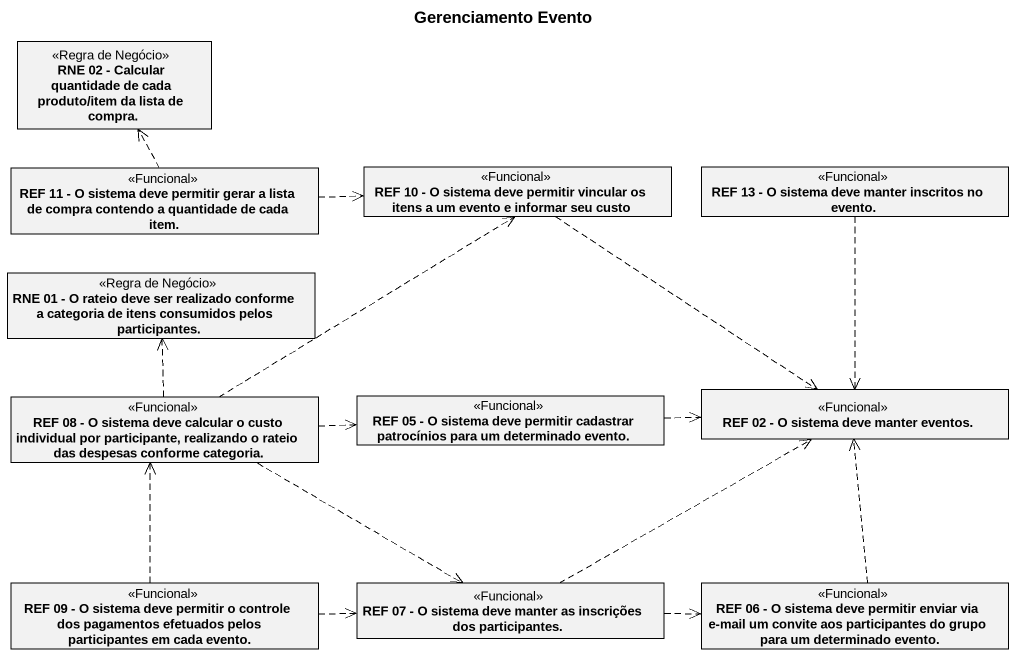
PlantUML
@startuml
title Gerenciamento Evento
hide circle
hide empty members
class "RNE 02 - Calcular quantidade de cada produto/item da lista de compra." as RNE_02_Calcular_quantidade <<Regra de Negócio>>
class "REF 10 - O sistema deve permitir vincular os itens a um evento e informar seu custo" as REF_10_O_sistema_deve <<Funcional>>
class "REF 13 - O sistema deve manter inscritos no evento." as REF_13_O_sistema_deve <<Funcional>>
class "REF 11 - O sistema deve permitir gerar a lista de compra contendo a quantidade de cada item." as REF_11_O_sistema_deve <<Funcional>>
class "RNE 01 - O rateio deve ser realizado conforme a categoria de itens consumidos pelos participantes." as RNE_01_O_rateio_deve_ser <<Regra de Negócio>>
class "REF 08 - O sistema deve calcular o custo individual por participante, realizando o rateio das despesas conforme categoria." as REF_08_O_sistema_deve <<Funcional>>
class "REF 05 - O sistema deve permitir cadastrar patrocínios para um determinado evento." as REF_05_O_sistema_deve <<Funcional>>
class "REF 02 - O sistema deve manter eventos." as REF_02_O_sistema_deve <<Funcional>>
class "REF 09 - O sistema deve permitir o controle dos pagamentos efetuados pelos participantes em cada evento." as REF_09_O_sistema_deve <<Funcional>>
class "REF 07 - O sistema deve manter as inscrições dos participantes." as REF_07_O_sistema_deve <<Funcional>>
class "REF 06 - O sistema deve permitir enviar via e-mail um convite aos participantes do grupo para um determinado evento." as REF_06_O_sistema_deve <<Funcional>>
REF_10_O_sistema_deve ..> REF_02_O_sistema_deve
REF_13_O_sistema_deve ..> REF_02_O_sistema_deve
REF_11_O_sistema_deve .up.> RNE_02_Calcular_quantidade
REF_11_O_sistema_deve .right.> REF_10_O_sistema_deve
REF_08_O_sistema_deve .up.> REF_10_O_sistema_deve
REF_08_O_sistema_deve .up.> RNE_01_O_rateio_deve_ser
REF_08_O_sistema_deve .right.> REF_05_O_sistema_deve
REF_08_O_sistema_deve .right.> REF_07_O_sistema_deve
REF_05_O_sistema_deve .right.> REF_02_O_sistema_deve
REF_09_O_sistema_deve .up.> REF_08_O_sistema_deve
REF_09_O_sistema_deve .right.> REF_07_O_sistema_deve
REF_07_O_sistema_deve .right.> REF_02_O_sistema_deve
REF_07_O_sistema_deve .right.> REF_06_O_sistema_deve
REF_06_O_sistema_deve .up.> REF_02_O_sistema_deve
@enduml
